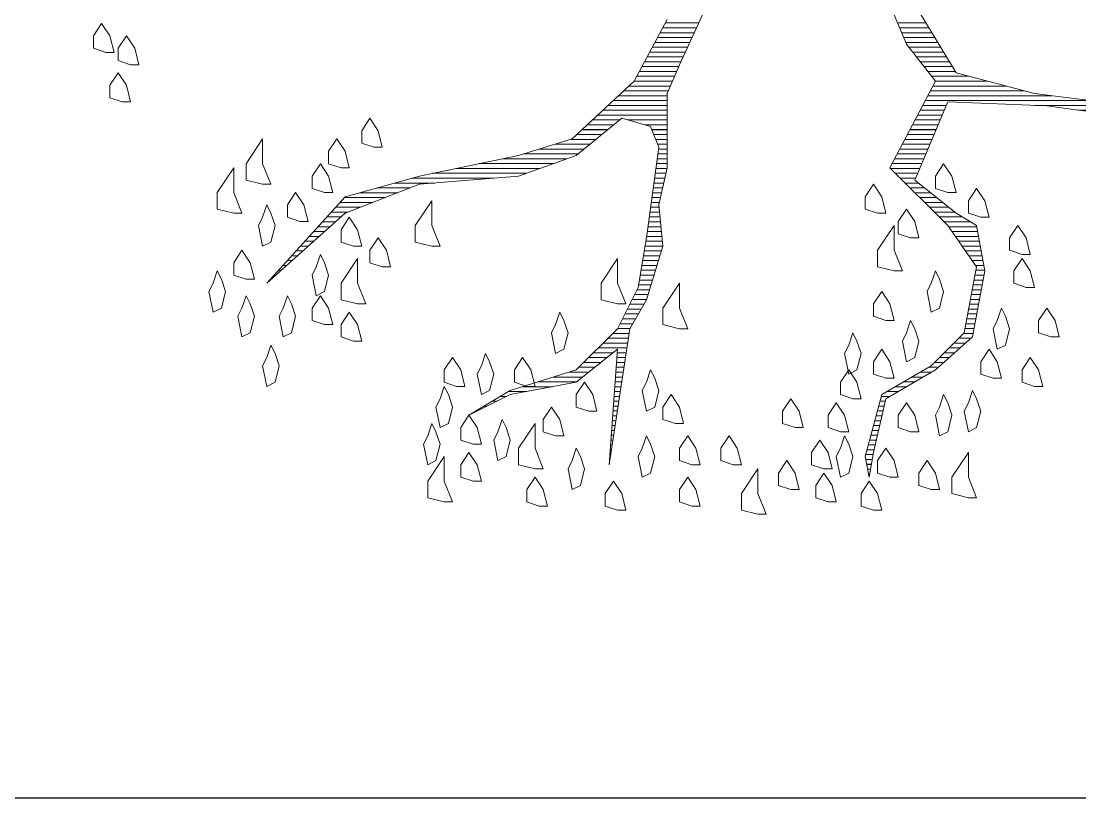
# Model space of a CAD drawing. Header units: centimetres. Extents: x 867 to 19881, y 2761 to 6151.
# Drawn here: x 2255.64 to 2297.76, y 4670.31 to 4701.23 of the extents above; entities that cross this region are included whole.
import ezdxf

# ---------------------------------------------------------------- set-up
doc = ezdxf.new("R2010")
doc.units = ezdxf.units.CM
doc.layers.add('PLAN TEFRİŞLER', color=7, linetype='Continuous', lineweight=0)
doc.layers.add('çerçeveü', color=250, linetype='Continuous')

# ---------------------------------------------------------------- blocks, each defined once
blk = doc.blocks.new('*X64-flat-121')
at = {"color": 0}
for p, q in [((2861.85, 2630.41), (2873.23, 2630.41)), ((2862.72, 2632.04), (2873.98, 2632.04)), ((2940.66, 2632.04), (2950.15, 2632.04)), ((2941.34, 2630.41), (2951.13, 2630.41)), ((2860.12, 2627.16), (2871.73, 2627.16)), ((2860.99, 2628.78), (2872.48, 2628.78)), ((2942.02, 2628.78), (2952.11, 2628.78)), ((2942.69, 2627.16), (2953.08, 2627.16)), ((2857.52, 2622.27), (2869.48, 2622.27)), ((2858.38, 2623.9), (2870.23, 2623.9)), ((2859.25, 2625.53), (2870.98, 2625.53)), ((2943.37, 2625.53), (2954.06, 2625.53)), ((2944.43, 2623.9), (2955.03, 2623.9)), ((2945.7, 2622.27), (2956.01, 2622.27)), ((2855.78, 2619.02), (2867.98, 2619.02)), ((2856.65, 2620.65), (2868.73, 2620.65)), ((2946.96, 2620.65), (2956.99, 2620.65)), ((2948.23, 2619.02), (2957.96, 2619.02)), ((2854.05, 2615.77), (2866.55, 2615.77)), ((2854.91, 2617.39), (2867.25, 2617.39)), ((2949.49, 2617.39), (2958.94, 2617.39)), ((2950.76, 2615.77), (2959.91, 2615.77)), ((2852.31, 2612.51), (2865.16, 2612.51)), ((2853.18, 2614.14), (2865.85, 2614.14)), ((2952.02, 2614.14), (2964.52, 2614.14)), ((2953.29, 2612.51), (2970.7, 2612.51)), ((2848.83, 2609.26), (2863.76, 2609.26)), ((2850.57, 2610.89), (2864.46, 2610.89)), ((2951.59, 2609.26), (2983.07, 2609.26)), ((2952.44, 2610.89), (2976.88, 2610.89)), ((2845.34, 2606.01), (2863.37, 2606.01)), ((2847.08, 2607.63), (2863.37, 2607.63)), ((2949.89, 2606.01), (3005.31, 2606.01)), ((2950.74, 2607.63), (2992.29, 2607.63)), ((2840.11, 2601.13), (2863.37, 2601.13)), ((2841.86, 2602.75), (2863.37, 2602.75)), ((2843.6, 2604.38), (2863.37, 2604.38)), ((2947.33, 2601.13), (2955.56, 2601.13)), ((2948.18, 2602.75), (2956.25, 2602.75)), ((2949.03, 2604.38), (2956.93, 2604.38)), ((2986.52, 2604.38), (3018.32, 2604.38)), ((3001.31, 2602.75), (3026.74, 2602.75)), ((2836.63, 2597.87), (2845.49, 2597.87)), ((2838.37, 2599.5), (2847.48, 2599.5)), ((2850.11, 2599.5), (2863.37, 2599.5)), ((2855.81, 2597.87), (2863.37, 2597.87)), ((2945.63, 2597.87), (2954.19, 2597.87)), ((2946.48, 2599.5), (2954.88, 2599.5)), ((2833.14, 2594.62), (2841.51, 2594.62)), ((2834.88, 2596.25), (2843.5, 2596.25)), ((2858.26, 2596.25), (2863.37, 2596.25)), ((2858.91, 2594.62), (2863.37, 2594.62)), ((2943.92, 2594.62), (2952.82, 2594.62)), ((2944.77, 2596.25), (2953.51, 2596.25)), ((2825.79, 2591.37), (2837.53, 2591.37)), ((2831.08, 2592.99), (2839.52, 2592.99)), ((2859.56, 2592.99), (2863.37, 2592.99)), ((2860.21, 2591.37), (2863.37, 2591.37)), ((2942.22, 2591.37), (2951.45, 2591.37)), ((2943.07, 2592.99), (2952.14, 2592.99)), ((2815.22, 2588.11), (2833.56, 2588.11)), ((2820.5, 2589.74), (2835.55, 2589.74)), ((2860.3, 2588.11), (2863.37, 2588.11)), ((2860.52, 2589.74), (2863.37, 2589.74)), ((2940.51, 2588.11), (2950.08, 2588.11)), ((2941.37, 2589.74), (2950.77, 2589.74)), ((2792.57, 2583.23), (2820.69, 2583.23)), ((2800.38, 2584.86), (2825.25, 2584.86)), ((2808.19, 2586.49), (2829.8, 2586.49)), ((2859.63, 2583.23), (2863.32, 2583.23)), ((2859.86, 2584.86), (2863.37, 2584.86)), ((2860.08, 2586.49), (2863.37, 2586.49)), ((2938.3, 2583.23), (2948.03, 2583.23)), ((2938.81, 2584.86), (2948.71, 2584.86)), ((2939.66, 2586.49), (2949.4, 2586.49)), ((2777.81, 2579.98), (2805.03, 2579.98)), ((2784.77, 2581.61), (2816.14, 2581.61)), ((2859.19, 2579.98), (2862.6, 2579.98)), ((2859.41, 2581.61), (2862.96, 2581.61)), ((2939.93, 2581.61), (2947.34, 2581.61)), ((2941.55, 2579.98), (2946.66, 2579.98)), ((2766.1, 2576.73), (2777.29, 2576.73)), ((2771.96, 2578.35), (2785.51, 2578.35)), ((2858.75, 2576.73), (2861.88, 2576.73)), ((2858.97, 2578.35), (2862.24, 2578.35)), ((2943.18, 2578.35), (2947.57, 2578.35)), ((2944.81, 2576.73), (2949.6, 2576.73)), ((2755.2, 2573.47), (2768.93, 2573.47)), ((2760.24, 2575.1), (2773.11, 2575.1)), ((2858.3, 2573.47), (2861.16, 2573.47)), ((2858.52, 2575.1), (2861.52, 2575.1)), ((2946.43, 2575.1), (2951.64, 2575.1)), ((2948.06, 2573.47), (2953.67, 2573.47)), ((2752.26, 2570.22), (2760.56, 2570.22)), ((2753.73, 2571.85), (2764.74, 2571.85)), ((2857.86, 2570.22), (2860.69, 2570.22)), ((2858.08, 2571.85), (2860.79, 2571.85)), ((2949.69, 2571.85), (2955.7, 2571.85)), ((2951.31, 2570.22), (2957.74, 2570.22)), ((2749.31, 2566.97), (2754.05, 2566.97)), ((2750.78, 2568.59), (2756.38, 2568.59)), ((2857.42, 2566.97), (2861.01, 2566.97)), ((2857.64, 2568.59), (2860.85, 2568.59)), ((2952.94, 2568.59), (2959.77, 2568.59)), ((2954.57, 2566.97), (2962.33, 2566.97)), ((2744.9, 2562.09), (2748.59, 2562.09)), ((2746.37, 2563.71), (2750.41, 2563.71)), ((2747.84, 2565.34), (2752.23, 2565.34)), ((2856.75, 2562.09), (2861.5, 2562.09)), ((2856.97, 2563.71), (2861.34, 2563.71)), ((2857.19, 2565.34), (2861.17, 2565.34)), ((2956.19, 2565.34), (2965.05, 2565.34)), ((2957.71, 2563.71), (2967.19, 2563.71)), ((2958.85, 2562.09), (2967.49, 2562.09)), ((2741.95, 2558.83), (2744.96, 2558.83)), ((2743.43, 2560.46), (2746.78, 2560.46)), ((2856.27, 2558.83), (2861.83, 2558.83)), ((2856.53, 2560.46), (2861.66, 2560.46)), ((2959.98, 2560.46), (2967.79, 2560.46)), ((2961.12, 2558.83), (2968.08, 2558.83)), ((2739.01, 2555.58), (2741.32, 2555.58)), ((2740.48, 2557.21), (2743.14, 2557.21)), ((2855.73, 2555.58), (2861.5, 2555.58)), ((2856, 2557.21), (2861.99, 2557.21)), ((2962.26, 2557.21), (2968.38, 2557.21)), ((2963.4, 2555.58), (2968.67, 2555.58)), ((2736.07, 2552.33), (2737.69, 2552.33)), ((2737.54, 2553.95), (2739.5, 2553.95)), ((2855.19, 2552.33), (2860.5, 2552.33)), ((2855.46, 2553.95), (2861, 2553.95)), ((2964.54, 2553.95), (2968.97, 2553.95)), ((2965.68, 2552.33), (2969.27, 2552.33)), ((2733.12, 2549.07), (2734.05, 2549.07)), ((2734.6, 2550.7), (2735.87, 2550.7)), ((2854.65, 2549.07), (2859.5, 2549.07)), ((2854.92, 2550.7), (2860, 2550.7)), ((2966.82, 2550.7), (2969.56, 2550.7)), ((2966.9, 2549.07), (2969.86, 2549.07)), ((2730.18, 2545.82), (2730.41, 2545.82)), ((2731.65, 2547.45), (2732.23, 2547.45)), ((2853.83, 2544.19), (2858, 2544.19)), ((2854.1, 2545.82), (2858.5, 2545.82)), ((2854.38, 2547.45), (2859, 2547.45)), ((2965.99, 2544.19), (2969.01, 2544.19)), ((2966.29, 2545.82), (2969.32, 2545.82)), ((2966.6, 2547.45), (2969.62, 2547.45)), ((2852.49, 2540.94), (2857, 2540.94)), ((2853.3, 2542.57), (2857.5, 2542.57)), ((2965.38, 2540.94), (2968.4, 2540.94)), ((2965.68, 2542.57), (2968.71, 2542.57)), ((2850.86, 2537.69), (2855.6, 2537.69)), ((2851.68, 2539.31), (2856.5, 2539.31)), ((2964.77, 2537.69), (2967.79, 2537.69)), ((2965.07, 2539.31), (2968.1, 2539.31)), ((2849.24, 2534.43), (2853.74, 2534.43)), ((2850.05, 2536.06), (2854.67, 2536.06)), ((2964.16, 2534.43), (2967.18, 2534.43)), ((2964.46, 2536.06), (2967.49, 2536.06)), ((2847.61, 2531.18), (2851.88, 2531.18)), ((2848.42, 2532.81), (2852.81, 2532.81)), ((2963.55, 2531.18), (2966.57, 2531.18)), ((2963.85, 2532.81), (2966.88, 2532.81)), ((2845.19, 2527.93), (2850.68, 2527.93)), ((2846.8, 2529.55), (2850.95, 2529.55)), ((2962.78, 2527.93), (2965.96, 2527.93)), ((2963.24, 2529.55), (2966.27, 2529.55)), ((2840.31, 2523.04), (2849.95, 2523.04)), ((2841.94, 2524.67), (2850.19, 2524.67)), ((2843.57, 2526.3), (2850.44, 2526.3)), ((2957.9, 2523.04), (2961.59, 2523.04)), ((2959.52, 2524.67), (2963.42, 2524.67)), ((2961.15, 2526.3), (2965.25, 2526.3)), ((2837.06, 2519.79), (2843.28, 2519.79)), ((2838.69, 2521.42), (2845.31, 2521.42)), ((2846.57, 2519.79), (2849.45, 2519.79)), ((2846.69, 2521.42), (2849.7, 2521.42)), ((2954.64, 2519.79), (2957.93, 2519.79)), ((2956.27, 2521.42), (2959.76, 2521.42)), ((2833.81, 2516.54), (2839.21, 2516.54)), ((2835.43, 2518.16), (2841.24, 2518.16)), ((2846.34, 2516.54), (2848.96, 2516.54)), ((2846.46, 2518.16), (2849.21, 2518.16)), ((2951.02, 2516.54), (2954.27, 2516.54)), ((2953.02, 2518.16), (2956.1, 2518.16)), ((2825.3, 2513.28), (2835.14, 2513.28)), ((2830.5, 2514.91), (2837.18, 2514.91)), ((2846.11, 2513.28), (2848.47, 2513.28)), ((2846.23, 2514.91), (2848.71, 2514.91)), ((2945.44, 2513.28), (2949.2, 2513.28)), ((2948.23, 2514.91), (2951.99, 2514.91)), ((2814.89, 2510.03), (2824.98, 2510.03)), ((2820.09, 2511.66), (2833.11, 2511.66)), ((2845.88, 2510.03), (2847.97, 2510.03)), ((2845.99, 2511.66), (2848.22, 2511.66)), ((2939.87, 2510.03), (2943.62, 2510.03)), ((2942.65, 2511.66), (2946.41, 2511.66)), ((2804.8, 2505.15), (2806.36, 2505.15)), ((2807.51, 2506.78), (2809.62, 2506.78)), ((2810.22, 2508.4), (2816.31, 2508.4)), ((2845.53, 2505.15), (2847.23, 2505.15)), ((2845.64, 2506.78), (2847.48, 2506.78)), ((2845.76, 2508.4), (2847.73, 2508.4)), ((2934.72, 2505.15), (2936.5, 2505.15)), ((2935.15, 2506.78), (2938.04, 2506.78)), ((2937.08, 2508.4), (2940.83, 2508.4)), ((2799.38, 2501.9), (2799.86, 2501.9)), ((2802.09, 2503.52), (2803.11, 2503.52)), ((2845.3, 2501.9), (2846.74, 2501.9)), ((2845.41, 2503.52), (2846.99, 2503.52)), ((2933.85, 2501.9), (2935.75, 2501.9)), ((2934.28, 2503.52), (2936.12, 2503.52)), ((2845.06, 2498.64), (2846.25, 2498.64)), ((2845.18, 2500.27), (2846.49, 2500.27)), ((2932.98, 2498.64), (2935, 2498.64)), ((2933.41, 2500.27), (2935.37, 2500.27)), ((2844.83, 2495.39), (2845.76, 2495.39)), ((2844.95, 2497.02), (2846, 2497.02)), ((2932.11, 2495.39), (2934.25, 2495.39)), ((2932.55, 2497.02), (2934.62, 2497.02)), ((2844.6, 2492.14), (2845.26, 2492.14)), ((2844.72, 2493.76), (2845.51, 2493.76)), ((2931.25, 2492.14), (2933.5, 2492.14)), ((2931.68, 2493.76), (2933.87, 2493.76)), ((2844.37, 2488.88), (2844.77, 2488.88)), ((2844.48, 2490.51), (2845.02, 2490.51)), ((2930.38, 2488.88), (2932.74, 2488.88)), ((2930.81, 2490.51), (2933.12, 2490.51)), ((2844.02, 2484), (2844.03, 2484)), ((2844.13, 2485.63), (2844.28, 2485.63)), ((2844.25, 2487.26), (2844.52, 2487.26)), ((2929.94, 2487.26), (2932.42, 2487.26)), ((2929.97, 2485.63), (2932.15, 2485.63)), ((2930.3, 2484), (2931.88, 2484)), ((2930.62, 2482.38), (2931.6, 2482.38)), ((2930.95, 2480.75), (2931.33, 2480.75))]:
    blk.add_line(p, q, dxfattribs=at)
blk = doc.blocks.new('*X20')
at = {"color": 0}
for p, q in [((17.5928, 16.17), (17.6627, 16.17)), ((17.5981, 16.18), (17.6673, 16.18)), ((18.0772, 16.18), (18.1356, 16.18)), ((18.0814, 16.17), (18.1416, 16.17)), ((17.5821, 16.15), (17.6535, 16.15)), ((17.5874, 16.16), (17.6581, 16.16)), ((18.0856, 16.16), (18.1476, 16.16)), ((18.0897, 16.15), (18.1536, 16.15)), ((17.5661, 16.12), (17.6396, 16.12)), ((17.5714, 16.13), (17.6443, 16.13)), ((17.5768, 16.14), (17.6489, 16.14)), ((18.0939, 16.14), (18.1596, 16.14)), ((18.1004, 16.13), (18.1656, 16.13)), ((18.1082, 16.12), (18.1716, 16.12)), ((17.5554, 16.1), (17.6304, 16.1)), ((17.5608, 16.11), (17.635, 16.11)), ((18.116, 16.11), (18.1776, 16.11)), ((18.1237, 16.1), (18.1836, 16.1)), ((17.5448, 16.08), (17.6216, 16.08)), ((17.5501, 16.09), (17.6259, 16.09)), ((18.1315, 16.09), (18.1896, 16.09)), ((18.1393, 16.08), (18.1956, 16.08)), ((17.5341, 16.06), (17.6131, 16.06)), ((17.5394, 16.07), (17.6174, 16.07)), ((18.1471, 16.07), (18.2239, 16.07)), ((18.1549, 16.06), (18.2619, 16.06)), ((17.5127, 16.04), (17.6045, 16.04)), ((17.5234, 16.05), (17.6088, 16.05)), ((18.1444, 16.04), (18.3379, 16.04)), ((18.1497, 16.05), (18.2999, 16.05)), ((17.4913, 16.02), (17.6021, 16.02)), ((17.502, 16.03), (17.6021, 16.03)), ((18.1339, 16.02), (18.4746, 16.02)), ((18.1392, 16.03), (18.3946, 16.03)), ((17.4591, 15.99), (17.6021, 15.99)), ((17.4698, 16), (17.6021, 16)), ((17.4806, 16.01), (17.6021, 16.01)), ((18.1182, 15.99), (18.1688, 15.99)), ((18.1235, 16), (18.173, 16)), ((18.1287, 16.01), (18.1773, 16.01)), ((18.3591, 16.01), (18.5546, 16.01)), ((18.4501, 16), (18.6064, 16)), ((17.4377, 15.97), (17.4922, 15.97)), ((17.4484, 15.98), (17.5044, 15.98)), ((17.5206, 15.98), (17.6021, 15.98)), ((17.5556, 15.97), (17.6021, 15.97)), ((18.1077, 15.97), (18.1604, 15.97)), ((18.113, 15.98), (18.1646, 15.98)), ((17.4163, 15.95), (17.4677, 15.95)), ((17.427, 15.96), (17.4799, 15.96)), ((17.5707, 15.96), (17.6021, 15.96)), ((17.5747, 15.95), (17.6021, 15.95)), ((18.0973, 15.95), (18.152, 15.95)), ((18.1025, 15.96), (18.1562, 15.96)), ((17.3711, 15.93), (17.4433, 15.93)), ((17.4036, 15.94), (17.4555, 15.94)), ((17.5787, 15.94), (17.6021, 15.94)), ((17.5827, 15.93), (17.6021, 15.93)), ((18.0868, 15.93), (18.1436, 15.93)), ((18.092, 15.94), (18.1478, 15.94)), ((17.3061, 15.91), (17.4188, 15.91)), ((17.3386, 15.92), (17.431, 15.92)), ((17.5832, 15.91), (17.6021, 15.91)), ((17.5846, 15.92), (17.6021, 15.92)), ((18.0763, 15.91), (18.1351, 15.91)), ((18.0816, 15.92), (18.1394, 15.92)), ((17.1669, 15.88), (17.3397, 15.88)), ((17.2149, 15.89), (17.3677, 15.89)), ((17.2629, 15.9), (17.3957, 15.9)), ((17.5791, 15.88), (17.6018, 15.88)), ((17.5805, 15.89), (17.6021, 15.89)), ((17.5819, 15.9), (17.6021, 15.9)), ((18.0627, 15.88), (18.1225, 15.88)), ((18.0658, 15.89), (18.1267, 15.89)), ((18.0711, 15.9), (18.1309, 15.9)), ((17.0761, 15.86), (17.2435, 15.86)), ((17.1189, 15.87), (17.3117, 15.87)), ((17.5764, 15.86), (17.5974, 15.86)), ((17.5778, 15.87), (17.5996, 15.87)), ((18.0727, 15.87), (18.1183, 15.87)), ((18.0827, 15.86), (18.1141, 15.86)), ((17.0041, 15.84), (17.0729, 15.84)), ((17.0401, 15.85), (17.1235, 15.85)), ((17.5737, 15.84), (17.5929, 15.84)), ((17.575, 15.85), (17.5951, 15.85)), ((18.0927, 15.85), (18.1197, 15.85)), ((18.1027, 15.84), (18.1322, 15.84)), ((16.9371, 15.82), (17.0215, 15.82)), ((16.9681, 15.83), (17.0472, 15.83)), ((17.5709, 15.82), (17.5885, 15.82)), ((17.5723, 15.83), (17.5907, 15.83)), ((18.1127, 15.83), (18.1447, 15.83)), ((18.1227, 15.82), (18.1572, 15.82)), ((16.919, 15.8), (16.9701, 15.8)), ((16.9281, 15.81), (16.9958, 15.81)), ((17.5682, 15.8), (17.5856, 15.8)), ((17.5696, 15.81), (17.5863, 15.81)), ((18.1327, 15.81), (18.1697, 15.81)), ((18.1427, 15.8), (18.1822, 15.8)), ((16.9009, 15.78), (16.9301, 15.78)), ((16.91, 15.79), (16.9444, 15.79)), ((17.5655, 15.78), (17.5876, 15.78)), ((17.5669, 15.79), (17.5866, 15.79)), ((18.1527, 15.79), (18.1947, 15.79)), ((18.1627, 15.78), (18.2105, 15.78)), ((16.8738, 15.75), (16.8965, 15.75)), ((16.8829, 15.76), (16.9077, 15.76)), ((16.8919, 15.77), (16.9189, 15.77)), ((17.5614, 15.75), (17.5906, 15.75)), ((17.5628, 15.76), (17.5896, 15.76)), ((17.5641, 15.77), (17.5886, 15.77)), ((18.1727, 15.77), (18.2271, 15.77)), ((18.182, 15.76), (18.2403, 15.76)), ((18.189, 15.75), (18.2422, 15.75)), ((16.8557, 15.73), (16.8742, 15.73)), ((16.8648, 15.74), (16.8853, 15.74)), ((17.5585, 15.73), (17.5926, 15.73)), ((17.56, 15.74), (17.5916, 15.74)), ((18.196, 15.74), (18.244, 15.74)), ((18.203, 15.73), (18.2458, 15.73)), ((16.8376, 15.71), (16.8518, 15.71)), ((16.8467, 15.72), (16.863, 15.72)), ((17.5551, 15.71), (17.5906, 15.71)), ((17.5568, 15.72), (17.5936, 15.72)), ((18.21, 15.72), (18.2476, 15.72)), ((18.217, 15.71), (18.2494, 15.71)), ((16.8195, 15.69), (16.8295, 15.69)), ((16.8286, 15.7), (16.8406, 15.7)), ((17.5518, 15.69), (17.5844, 15.69)), ((17.5535, 15.7), (17.5875, 15.7)), ((18.224, 15.7), (18.2512, 15.7)), ((18.231, 15.69), (18.2531, 15.69)), ((16.8014, 15.67), (16.8071, 15.67)), ((16.8105, 15.68), (16.8183, 15.68)), ((17.5485, 15.67), (17.5783, 15.67)), ((17.5501, 15.68), (17.5814, 15.68)), ((18.238, 15.68), (18.2549, 15.68)), ((18.2385, 15.67), (18.2567, 15.67)), ((16.7833, 15.65), (16.7848, 15.65)), ((16.7924, 15.66), (16.7959, 15.66)), ((17.5435, 15.64), (17.5691, 15.64)), ((17.5451, 15.65), (17.5721, 15.65)), ((17.5468, 15.66), (17.5752, 15.66)), ((18.2329, 15.64), (18.2515, 15.64)), ((18.2348, 15.65), (18.2534, 15.65)), ((18.2367, 15.66), (18.2553, 15.66)), ((17.5352, 15.62), (17.5629, 15.62)), ((17.5402, 15.63), (17.566, 15.63)), ((18.2292, 15.62), (18.2478, 15.62)), ((18.231, 15.63), (18.2497, 15.63)), ((17.5252, 15.6), (17.5543, 15.6)), ((17.5302, 15.61), (17.5598, 15.61)), ((18.2254, 15.6), (18.244, 15.6)), ((18.2273, 15.61), (18.2459, 15.61)), ((17.5152, 15.58), (17.5429, 15.58)), ((17.5202, 15.59), (17.5486, 15.59)), ((18.2217, 15.58), (18.2403, 15.58)), ((18.2235, 15.59), (18.2422, 15.59)), ((17.5052, 15.56), (17.5315, 15.56)), ((17.5102, 15.57), (17.5372, 15.57)), ((18.2179, 15.56), (18.2365, 15.56)), ((18.2198, 15.57), (18.2384, 15.57)), ((17.4903, 15.54), (17.5241, 15.54)), ((17.5002, 15.55), (17.5257, 15.55)), ((18.2132, 15.54), (18.2328, 15.54)), ((18.216, 15.55), (18.2347, 15.55)), ((17.4603, 15.51), (17.5196, 15.51)), ((17.4703, 15.52), (17.5211, 15.52)), ((17.4803, 15.53), (17.5226, 15.53)), ((18.1832, 15.51), (18.2059, 15.51)), ((18.1932, 15.52), (18.2171, 15.52)), ((18.2032, 15.53), (18.2284, 15.53)), ((17.4403, 15.49), (17.4786, 15.49)), ((17.4503, 15.5), (17.4911, 15.5)), ((17.4988, 15.49), (17.5165, 15.49)), ((17.4996, 15.5), (17.5181, 15.5)), ((18.1632, 15.49), (18.1834, 15.49)), ((18.1732, 15.5), (18.1946, 15.5)), ((17.4203, 15.47), (17.4536, 15.47)), ((17.4303, 15.48), (17.4661, 15.48)), ((17.4974, 15.47), (17.5135, 15.47)), ((17.4981, 15.48), (17.515, 15.48)), ((18.1409, 15.47), (18.1609, 15.47)), ((18.1532, 15.48), (18.1721, 15.48)), ((17.368, 15.45), (17.4286, 15.45)), ((17.4, 15.46), (17.4411, 15.46)), ((17.496, 15.45), (17.5105, 15.45)), ((17.4967, 15.46), (17.512, 15.46)), ((18.1066, 15.45), (18.1297, 15.45)), ((18.1238, 15.46), (18.1468, 15.46)), ((17.304, 15.43), (17.3661, 15.43)), ((17.336, 15.44), (17.4161, 15.44)), ((17.4946, 15.43), (17.5074, 15.43)), ((17.4953, 15.44), (17.509, 15.44)), ((18.0723, 15.43), (18.0954, 15.43)), ((18.0895, 15.44), (18.1126, 15.44)), ((17.242, 15.4), (17.2517, 15.4)), ((17.2587, 15.41), (17.2717, 15.41)), ((17.2754, 15.42), (17.3128, 15.42)), ((17.4924, 15.4), (17.5029, 15.4)), ((17.4931, 15.41), (17.5044, 15.41)), ((17.4938, 15.42), (17.5059, 15.42)), ((18.0407, 15.4), (18.0516, 15.4)), ((18.0433, 15.41), (18.0611, 15.41)), ((18.0552, 15.42), (18.0783, 15.42)), ((17.2087, 15.38), (17.2117, 15.38)), ((17.2254, 15.39), (17.2317, 15.39)), ((17.491, 15.38), (17.4999, 15.38)), ((17.4917, 15.39), (17.5014, 15.39)), ((18.0353, 15.38), (18.047, 15.38)), ((18.038, 15.39), (18.0493, 15.39)), ((17.4896, 15.36), (17.4968, 15.36)), ((17.4903, 15.37), (17.4984, 15.37)), ((18.03, 15.36), (18.0424, 15.36)), ((18.0327, 15.37), (18.0447, 15.37)), ((17.4881, 15.34), (17.4938, 15.34)), ((17.4888, 15.35), (17.4953, 15.35)), ((18.0247, 15.34), (18.0378, 15.34)), ((18.0273, 15.35), (18.0401, 15.35)), ((17.4867, 15.32), (17.4908, 15.32)), ((17.4874, 15.33), (17.4923, 15.33)), ((18.0193, 15.32), (18.0332, 15.32)), ((18.022, 15.33), (18.0355, 15.33)), ((17.4853, 15.3), (17.4877, 15.3)), ((17.486, 15.31), (17.4893, 15.31)), ((18.014, 15.3), (18.0286, 15.3)), ((18.0167, 15.31), (18.0309, 15.31)), ((17.4831, 15.27), (17.4832, 15.27)), ((17.4838, 15.28), (17.4847, 15.28)), ((17.4846, 15.29), (17.4862, 15.29)), ((18.0113, 15.29), (18.0265, 15.29)), ((18.0115, 15.28), (18.0249, 15.28)), ((18.0135, 15.27), (18.0232, 15.27)), ((18.0155, 15.26), (18.0215, 15.26)), ((18.0175, 15.25), (18.0199, 15.25))]:
    blk.add_line(p, q, dxfattribs=at)

msp = doc.modelspace()

# ---------------------------------------------------------------- linework, layer by layer
at = {"layer": 'PLAN TEFRİŞLER', "color": 252, "lineweight": 0, "true_color": 0x939598}
for p, q in [((2289.223, 4704.255, -156.65), (2290.865, 4700.314, -156.65)), ((2289.223, 4704.255), (2290.865, 4700.314)), ((2281.834, 4699.493, -156.65), (2282.819, 4701.627, -156.65)), ((2281.834, 4699.493), (2282.819, 4701.627)), ((2292.836, 4699.164, -156.65), (2291.358, 4701.627, -156.65)), ((2292.836, 4699.164), (2291.358, 4701.627)), ((2281.342, 4701.299, -156.65), (2280.028, 4698.836, -156.65)), ((2281.342, 4701.299), (2280.028, 4698.836)), ((2290.865, 4700.314, -156.65), (2292.015, 4698.836, -156.65)), ((2290.865, 4700.314), (2292.015, 4698.836)), ((2281.342, 4698.343, -156.65), (2281.834, 4699.493, -156.65)), ((2281.342, 4698.343), (2281.834, 4699.493)), ((2295.955, 4698.343, -156.65), (2292.836, 4699.164, -156.65)), ((2295.955, 4698.343), (2292.836, 4699.164)), ((2280.028, 4698.836, -156.65), (2277.565, 4696.537, -156.65)), ((2280.028, 4698.836), (2277.565, 4696.537)), ((2292.015, 4698.836, -156.65), (2290.208, 4695.388, -156.65)), ((2292.015, 4698.836), (2290.208, 4695.388)), ((2281.342, 4697.03, -156.65), (2281.342, 4698.343, -156.65)), ((2281.342, 4697.03), (2281.342, 4698.343)), ((2299.896, 4697.851, -156.65), (2295.955, 4698.343, -156.65)), ((2299.896, 4697.851), (2295.955, 4698.343)), ((2291.194, 4694.895, -156.65), (2292.507, 4698.015, -156.65)), ((2291.194, 4694.895), (2292.507, 4698.015)), ((2292.507, 4698.015, -156.65), (2296.448, 4697.851, -156.65)), ((2292.507, 4698.015), (2296.448, 4697.851)), ((2296.448, 4697.851, -156.65), (2300.06, 4697.358, -156.65)), ((2296.448, 4697.851), (2300.06, 4697.358)), ((2277.729, 4695.88, -156.65), (2279.535, 4697.358, -156.65)), ((2277.729, 4695.88), (2279.535, 4697.358)), ((2279.535, 4697.358, -156.65), (2280.685, 4697.03, -156.65)), ((2279.535, 4697.358), (2280.685, 4697.03)), ((2280.685, 4697.03, -156.65), (2281.013, 4696.209, -156.65)), ((2280.685, 4697.03), (2281.013, 4696.209)), ((2281.342, 4695.388, -156.65), (2281.342, 4697.03, -156.65)), ((2281.342, 4695.388), (2281.342, 4697.03)), ((2277.565, 4696.537, -156.65), (2275.43, 4695.88, -156.65)), ((2277.565, 4696.537), (2275.43, 4695.88)), ((2281.013, 4696.209, -156.65), (2280.521, 4692.596, -156.65)), ((2281.013, 4696.209), (2280.521, 4692.596)), ((2275.43, 4695.88, -156.65), (2271.49, 4695.059, -156.65)), ((2275.43, 4695.88), (2271.49, 4695.059)), ((2275.43, 4695.059, -156.65), (2277.729, 4695.88, -156.65)), ((2275.43, 4695.059), (2277.729, 4695.88)), ((2281.013, 4693.91, -156.65), (2281.342, 4695.388, -156.65)), ((2281.013, 4693.91), (2281.342, 4695.388)), ((2290.208, 4695.388, -156.65), (2292.507, 4693.089, -156.65)), ((2290.208, 4695.388), (2292.507, 4693.089)), ((2271.49, 4695.059, -156.65), (2268.534, 4694.238, -156.65)), ((2271.49, 4695.059), (2268.534, 4694.238)), ((2271.49, 4694.731, -156.65), (2275.43, 4695.059, -156.65)), ((2271.49, 4694.731), (2275.43, 4695.059)), ((2292.836, 4693.582, -156.65), (2291.194, 4694.895, -156.65)), ((2292.836, 4693.582), (2291.194, 4694.895)), ((2268.534, 4693.582, -156.65), (2271.49, 4694.731, -156.65)), ((2268.534, 4693.582), (2271.49, 4694.731)), ((2268.534, 4694.238, -156.65), (2265.414, 4690.79, -156.65)), ((2268.534, 4694.238), (2265.414, 4690.79)), ((2265.414, 4690.79, -156.65), (2268.534, 4693.582, -156.65)), ((2265.414, 4690.79), (2268.534, 4693.582)), ((2281.177, 4692.268, -156.65), (2281.013, 4693.91, -156.65)), ((2281.177, 4692.268), (2281.013, 4693.91)), ((2293.657, 4693.089, -156.65), (2292.836, 4693.582, -156.65)), ((2293.657, 4693.089), (2292.836, 4693.582)), ((2292.507, 4693.089, -156.65), (2293.657, 4691.447, -156.65)), ((2292.507, 4693.089), (2293.657, 4691.447)), ((2293.985, 4691.283, -156.65), (2293.657, 4693.089, -156.65)), ((2293.985, 4691.283), (2293.657, 4693.089)), ((2280.521, 4692.596, -156.65), (2280.192, 4690.626, -156.65)), ((2280.521, 4692.596), (2280.192, 4690.626)), ((2280.521, 4690.133, -156.65), (2281.177, 4692.268, -156.65)), ((2280.521, 4690.133), (2281.177, 4692.268)), ((2293.657, 4691.447, -156.65), (2293.164, 4688.82, -156.65)), ((2293.657, 4691.447), (2293.164, 4688.82)), ((2293.492, 4688.655, -156.65), (2293.985, 4691.283, -156.65)), ((2293.492, 4688.655), (2293.985, 4691.283)), ((2280.192, 4690.626, -156.65), (2279.371, 4688.984, -156.65)), ((2280.192, 4690.626), (2279.371, 4688.984)), ((2279.864, 4688.984, -156.65), (2280.521, 4690.133, -156.65)), ((2279.864, 4688.984), (2280.521, 4690.133)), ((2279.371, 4688.984, -156.65), (2277.729, 4687.342, -156.65)), ((2279.371, 4688.984), (2277.729, 4687.342)), ((2279.043, 4683.565, -156.65), (2279.864, 4688.984, -156.65)), ((2279.043, 4683.565), (2279.864, 4688.984)), ((2293.164, 4688.82, -156.65), (2291.85, 4687.506, -156.65)), ((2293.164, 4688.82), (2291.85, 4687.506)), ((2292.015, 4687.342, -156.65), (2293.492, 4688.655, -156.65)), ((2292.015, 4687.342), (2293.492, 4688.655)), ((2277.729, 4686.849, -156.65), (2279.371, 4688.163, -156.65)), ((2277.729, 4686.849), (2279.371, 4688.163)), ((2279.371, 4688.163, -156.65), (2279.043, 4683.565, -156.65)), ((2279.371, 4688.163), (2279.043, 4683.565)), ((2277.729, 4687.342, -156.65), (2275.102, 4686.521, -156.65)), ((2277.729, 4687.342), (2275.102, 4686.521)), ((2291.85, 4687.506, -156.65), (2289.88, 4686.357, -156.65)), ((2291.85, 4687.506), (2289.88, 4686.357)), ((2290.044, 4686.192, -156.65), (2292.015, 4687.342, -156.65)), ((2290.044, 4686.192), (2292.015, 4687.342)), ((2275.102, 4686.357, -156.65), (2277.729, 4686.849, -156.65)), ((2275.102, 4686.357), (2277.729, 4686.849)), ((2275.102, 4686.521, -156.65), (2273.46, 4685.536, -156.65)), ((2275.102, 4686.521), (2273.46, 4685.536)), ((2273.46, 4685.536, -156.65), (2275.102, 4686.357, -156.65)), ((2273.46, 4685.536), (2275.102, 4686.357)), ((2289.88, 4686.357, -156.65), (2289.223, 4683.894, -156.65)), ((2289.88, 4686.357), (2289.223, 4683.894)), ((2289.552, 4684.058, -156.65), (2290.044, 4686.192, -156.65)), ((2289.552, 4684.058), (2290.044, 4686.192)), ((2289.223, 4683.894, -156.65), (2289.387, 4683.073, -156.65)), ((2289.223, 4683.894), (2289.387, 4683.073)), ((2289.387, 4683.073, -156.65), (2289.552, 4684.058, -156.65)), ((2289.387, 4683.073), (2289.552, 4684.058))]:
    msp.add_line(p, q, dxfattribs=at)
at = {"layer": 'PLAN TEFRİŞLER', "color": 252, "lineweight": 0, "true_color": 0x939598, "elevation": -156.65}
for points in [[(2259.01, 4699.985), (2258.518, 4700.15), (2258.518, 4700.642), (2258.846, 4701.135), (2259.175, 4700.642), (2259.339, 4699.985)], [(2259.996, 4699.493), (2259.503, 4699.657), (2259.503, 4700.15), (2259.831, 4700.642), (2260.16, 4700.15), (2260.324, 4699.493)], [(2259.667, 4698.015), (2259.175, 4698.179), (2259.175, 4698.672), (2259.503, 4699.164), (2259.831, 4698.672), (2259.996, 4698.015)], [(2269.683, 4696.209), (2269.191, 4696.373), (2269.191, 4696.866), (2269.519, 4697.358), (2269.848, 4696.866), (2270.012, 4696.209)], [(2265.25, 4694.731), (2264.593, 4694.895), (2264.593, 4695.552), (2265.25, 4696.537), (2265.25, 4695.552), (2265.578, 4694.731)], [(2268.37, 4695.388), (2267.877, 4695.552), (2267.877, 4696.045), (2268.206, 4696.537), (2268.534, 4696.045), (2268.698, 4695.388)], [(2264.101, 4693.582), (2263.444, 4693.746), (2263.444, 4694.403), (2264.101, 4695.388), (2264.101, 4694.403), (2264.429, 4693.582)], [(2267.713, 4694.403), (2267.22, 4694.567), (2267.22, 4695.059), (2267.549, 4695.552), (2267.877, 4695.059), (2268.041, 4694.403)], [(2292.507, 4694.403), (2292.015, 4694.567), (2292.015, 4695.059), (2292.343, 4695.552), (2292.671, 4695.059), (2292.836, 4694.403)], [(2266.728, 4693.253), (2266.235, 4693.417), (2266.235, 4693.91), (2266.564, 4694.403), (2266.892, 4693.91), (2267.056, 4693.253)], [(2289.716, 4693.582), (2289.223, 4693.746), (2289.223, 4694.238), (2289.552, 4694.731), (2289.88, 4694.238), (2290.044, 4693.582)], [(2293.821, 4693.417), (2293.328, 4693.582), (2293.328, 4694.074), (2293.657, 4694.567), (2293.985, 4694.074), (2294.149, 4693.417)], [(2271.982, 4692.268), (2271.325, 4692.432), (2271.325, 4693.089), (2271.982, 4694.074), (2271.982, 4693.089), (2272.311, 4692.268)], [(2265.25, 4693.417), (2265.086, 4693.089), (2265.25, 4692.268), (2265.578, 4692.432), (2265.743, 4693.089), (2265.578, 4693.582), (2265.414, 4693.91)], [(2291.029, 4692.596), (2290.537, 4692.761), (2290.537, 4693.253), (2290.865, 4693.746), (2291.194, 4693.253), (2291.358, 4692.596)], [(2268.862, 4692.268), (2268.37, 4692.432), (2268.37, 4692.925), (2268.698, 4693.417), (2269.027, 4692.925), (2269.191, 4692.268)], [(2290.373, 4691.283), (2289.716, 4691.447), (2289.716, 4692.104), (2290.373, 4693.089), (2290.373, 4692.104), (2290.701, 4691.283)], [(2295.463, 4691.94), (2294.97, 4692.104), (2294.97, 4692.596), (2295.299, 4693.089), (2295.627, 4692.596), (2295.791, 4691.94)], [(2270.012, 4691.447), (2269.519, 4691.611), (2269.519, 4692.104), (2269.848, 4692.596), (2270.176, 4692.104), (2270.34, 4691.447)], [(2264.593, 4690.954), (2264.101, 4691.118), (2264.101, 4691.611), (2264.429, 4692.104), (2264.757, 4691.611), (2264.922, 4690.954)], [(2267.385, 4691.447), (2267.22, 4691.118), (2267.385, 4690.297), (2267.713, 4690.462), (2267.877, 4691.118), (2267.713, 4691.611), (2267.549, 4691.94)], [(2269.027, 4689.969), (2268.37, 4690.133), (2268.37, 4690.79), (2269.027, 4691.775), (2269.027, 4690.79), (2269.355, 4689.969)], [(2279.371, 4689.969), (2278.714, 4690.133), (2278.714, 4690.79), (2279.371, 4691.775), (2279.371, 4690.79), (2279.7, 4689.969)], [(2295.627, 4690.626), (2295.134, 4690.79), (2295.134, 4691.283), (2295.463, 4691.775), (2295.791, 4691.283), (2295.955, 4690.626)], [(2263.28, 4690.79), (2263.115, 4690.462), (2263.28, 4689.641), (2263.608, 4689.805), (2263.772, 4690.462), (2263.608, 4690.954), (2263.444, 4691.283)], [(2291.85, 4690.79), (2291.686, 4690.462), (2291.85, 4689.641), (2292.179, 4689.805), (2292.343, 4690.462), (2292.179, 4690.954), (2292.015, 4691.283)], [(2281.834, 4688.984), (2281.177, 4689.148), (2281.177, 4689.805), (2281.834, 4690.79), (2281.834, 4689.805), (2282.163, 4688.984)], [(2264.429, 4689.805), (2264.265, 4689.476), (2264.429, 4688.655), (2264.757, 4688.82), (2264.922, 4689.476), (2264.757, 4689.969), (2264.593, 4690.297)], [(2266.071, 4689.805), (2265.907, 4689.476), (2266.071, 4688.655), (2266.399, 4688.82), (2266.564, 4689.476), (2266.399, 4689.969), (2266.235, 4690.297)], [(2267.713, 4689.148), (2267.22, 4689.312), (2267.22, 4689.805), (2267.549, 4690.297), (2267.877, 4689.805), (2268.041, 4689.148)], [(2290.044, 4689.312), (2289.552, 4689.476), (2289.552, 4689.969), (2289.88, 4690.462), (2290.208, 4689.969), (2290.373, 4689.312)], [(2294.478, 4689.312), (2294.313, 4688.984), (2294.478, 4688.163), (2294.806, 4688.327), (2294.97, 4688.984), (2294.806, 4689.476), (2294.642, 4689.805)], [(2296.612, 4688.655), (2296.12, 4688.82), (2296.12, 4689.312), (2296.448, 4689.805), (2296.776, 4689.312), (2296.941, 4688.655)], [(2268.862, 4688.491), (2268.37, 4688.655), (2268.37, 4689.148), (2268.698, 4689.641), (2269.027, 4689.148), (2269.191, 4688.491)], [(2276.908, 4689.148), (2276.744, 4688.82), (2276.908, 4687.999), (2277.237, 4688.163), (2277.401, 4688.82), (2277.237, 4689.312), (2277.072, 4689.641)], [(2290.865, 4688.82), (2290.701, 4688.491), (2290.865, 4687.67), (2291.194, 4687.834), (2291.358, 4688.491), (2291.194, 4688.984), (2291.029, 4689.312)], [(2288.566, 4688.327), (2288.402, 4687.999), (2288.566, 4687.178), (2288.895, 4687.342), (2289.059, 4687.999), (2288.895, 4688.491), (2288.731, 4688.82)], [(2265.414, 4687.834), (2265.25, 4687.506), (2265.414, 4686.685), (2265.743, 4686.849), (2265.907, 4687.506), (2265.743, 4687.999), (2265.578, 4688.327)], [(2290.044, 4687.013), (2289.552, 4687.178), (2289.552, 4687.67), (2289.88, 4688.163), (2290.208, 4687.67), (2290.373, 4687.013)], [(2294.313, 4687.013), (2293.821, 4687.178), (2293.821, 4687.67), (2294.149, 4688.163), (2294.478, 4687.67), (2294.642, 4687.013)], [(2272.967, 4686.685), (2272.475, 4686.849), (2272.475, 4687.342), (2272.803, 4687.834), (2273.132, 4687.342), (2273.296, 4686.685)], [(2273.953, 4687.506), (2273.788, 4687.178), (2273.953, 4686.357), (2274.281, 4686.521), (2274.445, 4687.178), (2274.281, 4687.67), (2274.117, 4687.999)], [(2275.759, 4686.685), (2275.266, 4686.849), (2275.266, 4687.342), (2275.595, 4687.834), (2275.923, 4687.342), (2276.087, 4686.685)], [(2295.955, 4686.685), (2295.463, 4686.849), (2295.463, 4687.342), (2295.791, 4687.834), (2296.12, 4687.342), (2296.284, 4686.685)], [(2280.521, 4686.849), (2280.356, 4686.521), (2280.521, 4685.7), (2280.849, 4685.864), (2281.013, 4686.521), (2280.849, 4687.013), (2280.685, 4687.342)], [(2288.731, 4686.192), (2288.238, 4686.357), (2288.238, 4686.849), (2288.566, 4687.342), (2288.895, 4686.849), (2289.059, 4686.192)], [(2278.222, 4685.7), (2277.729, 4685.864), (2277.729, 4686.357), (2278.058, 4686.849), (2278.386, 4686.357), (2278.55, 4685.7)], [(2272.311, 4686.192), (2272.146, 4685.864), (2272.311, 4685.043), (2272.639, 4685.207), (2272.803, 4685.864), (2272.639, 4686.357), (2272.475, 4686.685)], [(2293.328, 4686.028), (2293.164, 4685.7), (2293.328, 4684.879), (2293.657, 4685.043), (2293.821, 4685.7), (2293.657, 4686.192), (2293.492, 4686.521)], [(2281.67, 4685.207), (2281.177, 4685.371), (2281.177, 4685.864), (2281.506, 4686.357), (2281.834, 4685.864), (2281.998, 4685.207)], [(2286.432, 4685.043), (2285.939, 4685.207), (2285.939, 4685.7), (2286.268, 4686.192), (2286.596, 4685.7), (2286.76, 4685.043)], [(2288.238, 4684.879), (2287.745, 4685.043), (2287.745, 4685.536), (2288.074, 4686.028), (2288.402, 4685.536), (2288.566, 4684.879)], [(2291.029, 4684.879), (2290.537, 4685.043), (2290.537, 4685.536), (2290.865, 4686.028), (2291.194, 4685.536), (2291.358, 4684.879)], [(2292.179, 4685.864), (2292.015, 4685.536), (2292.179, 4684.715), (2292.507, 4684.879), (2292.671, 4685.536), (2292.507, 4686.028), (2292.343, 4686.357)], [(2276.908, 4684.715), (2276.416, 4684.879), (2276.416, 4685.371), (2276.744, 4685.864), (2277.072, 4685.371), (2277.237, 4684.715)], [(2271.818, 4684.715), (2271.654, 4684.386), (2271.818, 4683.565), (2272.146, 4683.729), (2272.311, 4684.386), (2272.146, 4684.879), (2271.982, 4685.207)], [(2273.624, 4684.386), (2273.132, 4684.55), (2273.132, 4685.043), (2273.46, 4685.536), (2273.788, 4685.043), (2273.953, 4684.386)], [(2274.609, 4684.879), (2274.445, 4684.55), (2274.609, 4683.729), (2274.938, 4683.894), (2275.102, 4684.55), (2274.938, 4685.043), (2274.774, 4685.371)], [(2276.087, 4683.401), (2275.43, 4683.565), (2275.43, 4684.222), (2276.087, 4685.207), (2276.087, 4684.222), (2276.416, 4683.401)], [(2280.356, 4684.222), (2280.192, 4683.894), (2280.356, 4683.073), (2280.685, 4683.237), (2280.849, 4683.894), (2280.685, 4684.386), (2280.521, 4684.715)], [(2282.327, 4683.565), (2281.834, 4683.729), (2281.834, 4684.222), (2282.163, 4684.715), (2282.491, 4684.222), (2282.655, 4683.565)], [(2283.969, 4683.565), (2283.476, 4683.729), (2283.476, 4684.222), (2283.805, 4684.715), (2284.133, 4684.222), (2284.297, 4683.565)], [(2288.238, 4684.222), (2288.074, 4683.894), (2288.238, 4683.073), (2288.566, 4683.237), (2288.731, 4683.894), (2288.566, 4684.386), (2288.402, 4684.715)], [(2287.581, 4683.401), (2287.089, 4683.565), (2287.089, 4684.058), (2287.417, 4684.55), (2287.745, 4684.058), (2287.91, 4683.401)], [(2272.475, 4682.087), (2271.818, 4682.252), (2271.818, 4682.908), (2272.475, 4683.894), (2272.475, 4682.908), (2272.803, 4682.087)], [(2273.624, 4682.908), (2273.132, 4683.073), (2273.132, 4683.565), (2273.46, 4684.058), (2273.788, 4683.565), (2273.953, 4682.908)], [(2277.565, 4683.729), (2277.401, 4683.401), (2277.565, 4682.58), (2277.893, 4682.744), (2278.058, 4683.401), (2277.893, 4683.894), (2277.729, 4684.222)], [(2290.208, 4683.073), (2289.716, 4683.237), (2289.716, 4683.729), (2290.044, 4684.222), (2290.373, 4683.729), (2290.537, 4683.073)], [(2293.328, 4682.252), (2292.671, 4682.416), (2292.671, 4683.073), (2293.328, 4684.058), (2293.328, 4683.073), (2293.657, 4682.252)], [(2286.268, 4682.58), (2285.775, 4682.744), (2285.775, 4683.237), (2286.103, 4683.729), (2286.432, 4683.237), (2286.596, 4682.58)], [(2291.85, 4682.58), (2291.358, 4682.744), (2291.358, 4683.237), (2291.686, 4683.729), (2292.015, 4683.237), (2292.179, 4682.58)], [(2276.251, 4681.923), (2275.759, 4682.087), (2275.759, 4682.58), (2276.087, 4683.073), (2276.416, 4682.58), (2276.58, 4681.923)], [(2282.327, 4681.923), (2281.834, 4682.087), (2281.834, 4682.58), (2282.163, 4683.073), (2282.491, 4682.58), (2282.655, 4681.923)], [(2284.954, 4681.595), (2284.297, 4681.759), (2284.297, 4682.416), (2284.954, 4683.401), (2284.954, 4682.416), (2285.282, 4681.595)], [(2287.745, 4682.087), (2287.253, 4682.252), (2287.253, 4682.744), (2287.581, 4683.237), (2287.91, 4682.744), (2288.074, 4682.087)], [(2279.371, 4681.759), (2278.879, 4681.923), (2278.879, 4682.416), (2279.207, 4682.908), (2279.535, 4682.416), (2279.7, 4681.759)], [(2289.552, 4681.759), (2289.059, 4681.923), (2289.059, 4682.416), (2289.387, 4682.908), (2289.716, 4682.416), (2289.88, 4681.759)]]:
    msp.add_lwpolyline(points, close=True, dxfattribs=at)
at = {"layer": 'PLAN TEFRİŞLER', "color": 252, "lineweight": 0, "true_color": 0x939598}
for points in [[(2259.01, 4699.985), (2258.518, 4700.15), (2258.518, 4700.642), (2258.846, 4701.135), (2259.175, 4700.642), (2259.339, 4699.985)], [(2259.996, 4699.493), (2259.503, 4699.657), (2259.503, 4700.15), (2259.831, 4700.642), (2260.16, 4700.15), (2260.324, 4699.493)], [(2259.667, 4698.015), (2259.175, 4698.179), (2259.175, 4698.672), (2259.503, 4699.164), (2259.831, 4698.672), (2259.996, 4698.015)], [(2269.683, 4696.209), (2269.191, 4696.373), (2269.191, 4696.866), (2269.519, 4697.358), (2269.848, 4696.866), (2270.012, 4696.209)], [(2265.25, 4694.731), (2264.593, 4694.895), (2264.593, 4695.552), (2265.25, 4696.537), (2265.25, 4695.552), (2265.578, 4694.731)], [(2268.37, 4695.388), (2267.877, 4695.552), (2267.877, 4696.045), (2268.206, 4696.537), (2268.534, 4696.045), (2268.698, 4695.388)], [(2264.101, 4693.582), (2263.444, 4693.746), (2263.444, 4694.403), (2264.101, 4695.388), (2264.101, 4694.403), (2264.429, 4693.582)], [(2267.713, 4694.403), (2267.22, 4694.567), (2267.22, 4695.059), (2267.549, 4695.552), (2267.877, 4695.059), (2268.041, 4694.403)], [(2292.507, 4694.403), (2292.015, 4694.567), (2292.015, 4695.059), (2292.343, 4695.552), (2292.671, 4695.059), (2292.836, 4694.403)], [(2266.728, 4693.253), (2266.235, 4693.417), (2266.235, 4693.91), (2266.564, 4694.403), (2266.892, 4693.91), (2267.056, 4693.253)], [(2289.716, 4693.582), (2289.223, 4693.746), (2289.223, 4694.238), (2289.552, 4694.731), (2289.88, 4694.238), (2290.044, 4693.582)], [(2293.821, 4693.417), (2293.328, 4693.582), (2293.328, 4694.074), (2293.657, 4694.567), (2293.985, 4694.074), (2294.149, 4693.417)], [(2271.982, 4692.268), (2271.325, 4692.432), (2271.325, 4693.089), (2271.982, 4694.074), (2271.982, 4693.089), (2272.311, 4692.268)], [(2265.25, 4693.417), (2265.086, 4693.089), (2265.25, 4692.268), (2265.578, 4692.432), (2265.743, 4693.089), (2265.578, 4693.582), (2265.414, 4693.91)], [(2291.029, 4692.596), (2290.537, 4692.761), (2290.537, 4693.253), (2290.865, 4693.746), (2291.194, 4693.253), (2291.358, 4692.596)], [(2268.862, 4692.268), (2268.37, 4692.432), (2268.37, 4692.925), (2268.698, 4693.417), (2269.027, 4692.925), (2269.191, 4692.268)], [(2290.373, 4691.283), (2289.716, 4691.447), (2289.716, 4692.104), (2290.373, 4693.089), (2290.373, 4692.104), (2290.701, 4691.283)], [(2295.463, 4691.94), (2294.97, 4692.104), (2294.97, 4692.596), (2295.299, 4693.089), (2295.627, 4692.596), (2295.791, 4691.94)], [(2270.012, 4691.447), (2269.519, 4691.611), (2269.519, 4692.104), (2269.848, 4692.596), (2270.176, 4692.104), (2270.34, 4691.447)], [(2264.593, 4690.954), (2264.101, 4691.118), (2264.101, 4691.611), (2264.429, 4692.104), (2264.757, 4691.611), (2264.922, 4690.954)], [(2267.385, 4691.447), (2267.22, 4691.118), (2267.385, 4690.297), (2267.713, 4690.462), (2267.877, 4691.118), (2267.713, 4691.611), (2267.549, 4691.94)], [(2269.027, 4689.969), (2268.37, 4690.133), (2268.37, 4690.79), (2269.027, 4691.775), (2269.027, 4690.79), (2269.355, 4689.969)], [(2279.371, 4689.969), (2278.714, 4690.133), (2278.714, 4690.79), (2279.371, 4691.775), (2279.371, 4690.79), (2279.7, 4689.969)], [(2295.627, 4690.626), (2295.134, 4690.79), (2295.134, 4691.283), (2295.463, 4691.775), (2295.791, 4691.283), (2295.955, 4690.626)], [(2263.28, 4690.79), (2263.115, 4690.462), (2263.28, 4689.641), (2263.608, 4689.805), (2263.772, 4690.462), (2263.608, 4690.954), (2263.444, 4691.283)], [(2291.85, 4690.79), (2291.686, 4690.462), (2291.85, 4689.641), (2292.179, 4689.805), (2292.343, 4690.462), (2292.179, 4690.954), (2292.015, 4691.283)], [(2281.834, 4688.984), (2281.177, 4689.148), (2281.177, 4689.805), (2281.834, 4690.79), (2281.834, 4689.805), (2282.163, 4688.984)], [(2264.429, 4689.805), (2264.265, 4689.476), (2264.429, 4688.655), (2264.757, 4688.82), (2264.922, 4689.476), (2264.757, 4689.969), (2264.593, 4690.297)], [(2266.071, 4689.805), (2265.907, 4689.476), (2266.071, 4688.655), (2266.399, 4688.82), (2266.564, 4689.476), (2266.399, 4689.969), (2266.235, 4690.297)], [(2267.713, 4689.148), (2267.22, 4689.312), (2267.22, 4689.805), (2267.549, 4690.297), (2267.877, 4689.805), (2268.041, 4689.148)], [(2290.044, 4689.312), (2289.552, 4689.476), (2289.552, 4689.969), (2289.88, 4690.462), (2290.208, 4689.969), (2290.373, 4689.312)], [(2294.478, 4689.312), (2294.313, 4688.984), (2294.478, 4688.163), (2294.806, 4688.327), (2294.97, 4688.984), (2294.806, 4689.476), (2294.642, 4689.805)], [(2296.612, 4688.655), (2296.12, 4688.82), (2296.12, 4689.312), (2296.448, 4689.805), (2296.776, 4689.312), (2296.941, 4688.655)], [(2268.862, 4688.491), (2268.37, 4688.655), (2268.37, 4689.148), (2268.698, 4689.641), (2269.027, 4689.148), (2269.191, 4688.491)], [(2276.908, 4689.148), (2276.744, 4688.82), (2276.908, 4687.999), (2277.237, 4688.163), (2277.401, 4688.82), (2277.237, 4689.312), (2277.072, 4689.641)], [(2290.865, 4688.82), (2290.701, 4688.491), (2290.865, 4687.67), (2291.194, 4687.834), (2291.358, 4688.491), (2291.194, 4688.984), (2291.029, 4689.312)], [(2288.566, 4688.327), (2288.402, 4687.999), (2288.566, 4687.178), (2288.895, 4687.342), (2289.059, 4687.999), (2288.895, 4688.491), (2288.731, 4688.82)], [(2265.414, 4687.834), (2265.25, 4687.506), (2265.414, 4686.685), (2265.743, 4686.849), (2265.907, 4687.506), (2265.743, 4687.999), (2265.578, 4688.327)], [(2290.044, 4687.013), (2289.552, 4687.178), (2289.552, 4687.67), (2289.88, 4688.163), (2290.208, 4687.67), (2290.373, 4687.013)], [(2294.313, 4687.013), (2293.821, 4687.178), (2293.821, 4687.67), (2294.149, 4688.163), (2294.478, 4687.67), (2294.642, 4687.013)], [(2272.967, 4686.685), (2272.475, 4686.849), (2272.475, 4687.342), (2272.803, 4687.834), (2273.132, 4687.342), (2273.296, 4686.685)], [(2273.953, 4687.506), (2273.788, 4687.178), (2273.953, 4686.357), (2274.281, 4686.521), (2274.445, 4687.178), (2274.281, 4687.67), (2274.117, 4687.999)], [(2275.759, 4686.685), (2275.266, 4686.849), (2275.266, 4687.342), (2275.595, 4687.834), (2275.923, 4687.342), (2276.087, 4686.685)], [(2295.955, 4686.685), (2295.463, 4686.849), (2295.463, 4687.342), (2295.791, 4687.834), (2296.12, 4687.342), (2296.284, 4686.685)], [(2280.521, 4686.849), (2280.356, 4686.521), (2280.521, 4685.7), (2280.849, 4685.864), (2281.013, 4686.521), (2280.849, 4687.013), (2280.685, 4687.342)], [(2288.731, 4686.192), (2288.238, 4686.357), (2288.238, 4686.849), (2288.566, 4687.342), (2288.895, 4686.849), (2289.059, 4686.192)], [(2278.222, 4685.7), (2277.729, 4685.864), (2277.729, 4686.357), (2278.058, 4686.849), (2278.386, 4686.357), (2278.55, 4685.7)], [(2272.311, 4686.192), (2272.146, 4685.864), (2272.311, 4685.043), (2272.639, 4685.207), (2272.803, 4685.864), (2272.639, 4686.357), (2272.475, 4686.685)], [(2293.328, 4686.028), (2293.164, 4685.7), (2293.328, 4684.879), (2293.657, 4685.043), (2293.821, 4685.7), (2293.657, 4686.192), (2293.492, 4686.521)], [(2281.67, 4685.207), (2281.177, 4685.371), (2281.177, 4685.864), (2281.506, 4686.357), (2281.834, 4685.864), (2281.998, 4685.207)], [(2286.432, 4685.043), (2285.939, 4685.207), (2285.939, 4685.7), (2286.268, 4686.192), (2286.596, 4685.7), (2286.76, 4685.043)], [(2288.238, 4684.879), (2287.745, 4685.043), (2287.745, 4685.536), (2288.074, 4686.028), (2288.402, 4685.536), (2288.566, 4684.879)], [(2291.029, 4684.879), (2290.537, 4685.043), (2290.537, 4685.536), (2290.865, 4686.028), (2291.194, 4685.536), (2291.358, 4684.879)], [(2292.179, 4685.864), (2292.015, 4685.536), (2292.179, 4684.715), (2292.507, 4684.879), (2292.671, 4685.536), (2292.507, 4686.028), (2292.343, 4686.357)], [(2276.908, 4684.715), (2276.416, 4684.879), (2276.416, 4685.371), (2276.744, 4685.864), (2277.072, 4685.371), (2277.237, 4684.715)], [(2271.818, 4684.715), (2271.654, 4684.386), (2271.818, 4683.565), (2272.146, 4683.729), (2272.311, 4684.386), (2272.146, 4684.879), (2271.982, 4685.207)], [(2273.624, 4684.386), (2273.132, 4684.55), (2273.132, 4685.043), (2273.46, 4685.536), (2273.788, 4685.043), (2273.953, 4684.386)], [(2274.609, 4684.879), (2274.445, 4684.55), (2274.609, 4683.729), (2274.938, 4683.894), (2275.102, 4684.55), (2274.938, 4685.043), (2274.774, 4685.371)], [(2276.087, 4683.401), (2275.43, 4683.565), (2275.43, 4684.222), (2276.087, 4685.207), (2276.087, 4684.222), (2276.416, 4683.401)], [(2280.356, 4684.222), (2280.192, 4683.894), (2280.356, 4683.073), (2280.685, 4683.237), (2280.849, 4683.894), (2280.685, 4684.386), (2280.521, 4684.715)], [(2282.327, 4683.565), (2281.834, 4683.729), (2281.834, 4684.222), (2282.163, 4684.715), (2282.491, 4684.222), (2282.655, 4683.565)], [(2283.969, 4683.565), (2283.476, 4683.729), (2283.476, 4684.222), (2283.805, 4684.715), (2284.133, 4684.222), (2284.297, 4683.565)], [(2288.238, 4684.222), (2288.074, 4683.894), (2288.238, 4683.073), (2288.566, 4683.237), (2288.731, 4683.894), (2288.566, 4684.386), (2288.402, 4684.715)], [(2287.581, 4683.401), (2287.089, 4683.565), (2287.089, 4684.058), (2287.417, 4684.55), (2287.745, 4684.058), (2287.91, 4683.401)], [(2272.475, 4682.087), (2271.818, 4682.252), (2271.818, 4682.908), (2272.475, 4683.894), (2272.475, 4682.908), (2272.803, 4682.087)], [(2273.624, 4682.908), (2273.132, 4683.073), (2273.132, 4683.565), (2273.46, 4684.058), (2273.788, 4683.565), (2273.953, 4682.908)], [(2277.565, 4683.729), (2277.401, 4683.401), (2277.565, 4682.58), (2277.893, 4682.744), (2278.058, 4683.401), (2277.893, 4683.894), (2277.729, 4684.222)], [(2290.208, 4683.073), (2289.716, 4683.237), (2289.716, 4683.729), (2290.044, 4684.222), (2290.373, 4683.729), (2290.537, 4683.073)], [(2293.328, 4682.252), (2292.671, 4682.416), (2292.671, 4683.073), (2293.328, 4684.058), (2293.328, 4683.073), (2293.657, 4682.252)], [(2286.268, 4682.58), (2285.775, 4682.744), (2285.775, 4683.237), (2286.103, 4683.729), (2286.432, 4683.237), (2286.596, 4682.58)], [(2291.85, 4682.58), (2291.358, 4682.744), (2291.358, 4683.237), (2291.686, 4683.729), (2292.015, 4683.237), (2292.179, 4682.58)], [(2276.251, 4681.923), (2275.759, 4682.087), (2275.759, 4682.58), (2276.087, 4683.073), (2276.416, 4682.58), (2276.58, 4681.923)], [(2282.327, 4681.923), (2281.834, 4682.087), (2281.834, 4682.58), (2282.163, 4683.073), (2282.491, 4682.58), (2282.655, 4681.923)], [(2284.954, 4681.595), (2284.297, 4681.759), (2284.297, 4682.416), (2284.954, 4683.401), (2284.954, 4682.416), (2285.282, 4681.595)], [(2287.745, 4682.087), (2287.253, 4682.252), (2287.253, 4682.744), (2287.581, 4683.237), (2287.91, 4682.744), (2288.074, 4682.087)], [(2279.371, 4681.759), (2278.879, 4681.923), (2278.879, 4682.416), (2279.207, 4682.908), (2279.535, 4682.416), (2279.7, 4681.759)], [(2289.552, 4681.759), (2289.059, 4681.923), (2289.059, 4682.416), (2289.387, 4682.908), (2289.716, 4682.416), (2289.88, 4681.759)]]:
    msp.add_lwpolyline(points, close=True, dxfattribs=at)
at = {"layer": 'çerçeveü'}
msp.add_line((1468.504, 4670.306), (2974.4, 4670.306), dxfattribs=at)

# ---------------------------------------------------------------- block references
at = {"layer": 'PLAN TEFRİŞLER', "color": 252, "lineweight": 0, "true_color": 0x939598}
for name, xscale, yscale, zscale in [('*X64-flat-121', 0.1186971696443158, 0.1186971696443158, 0.1186971696443158), ('*X20', 19.30872317630145, 19.30872317630145, 19.30872317630145)]:
    msp.add_blockref(name, (1941.467, 4388.739), dxfattribs=dict(at, xscale=xscale, yscale=yscale, zscale=zscale))

doc.saveas('drawing.dxf')
